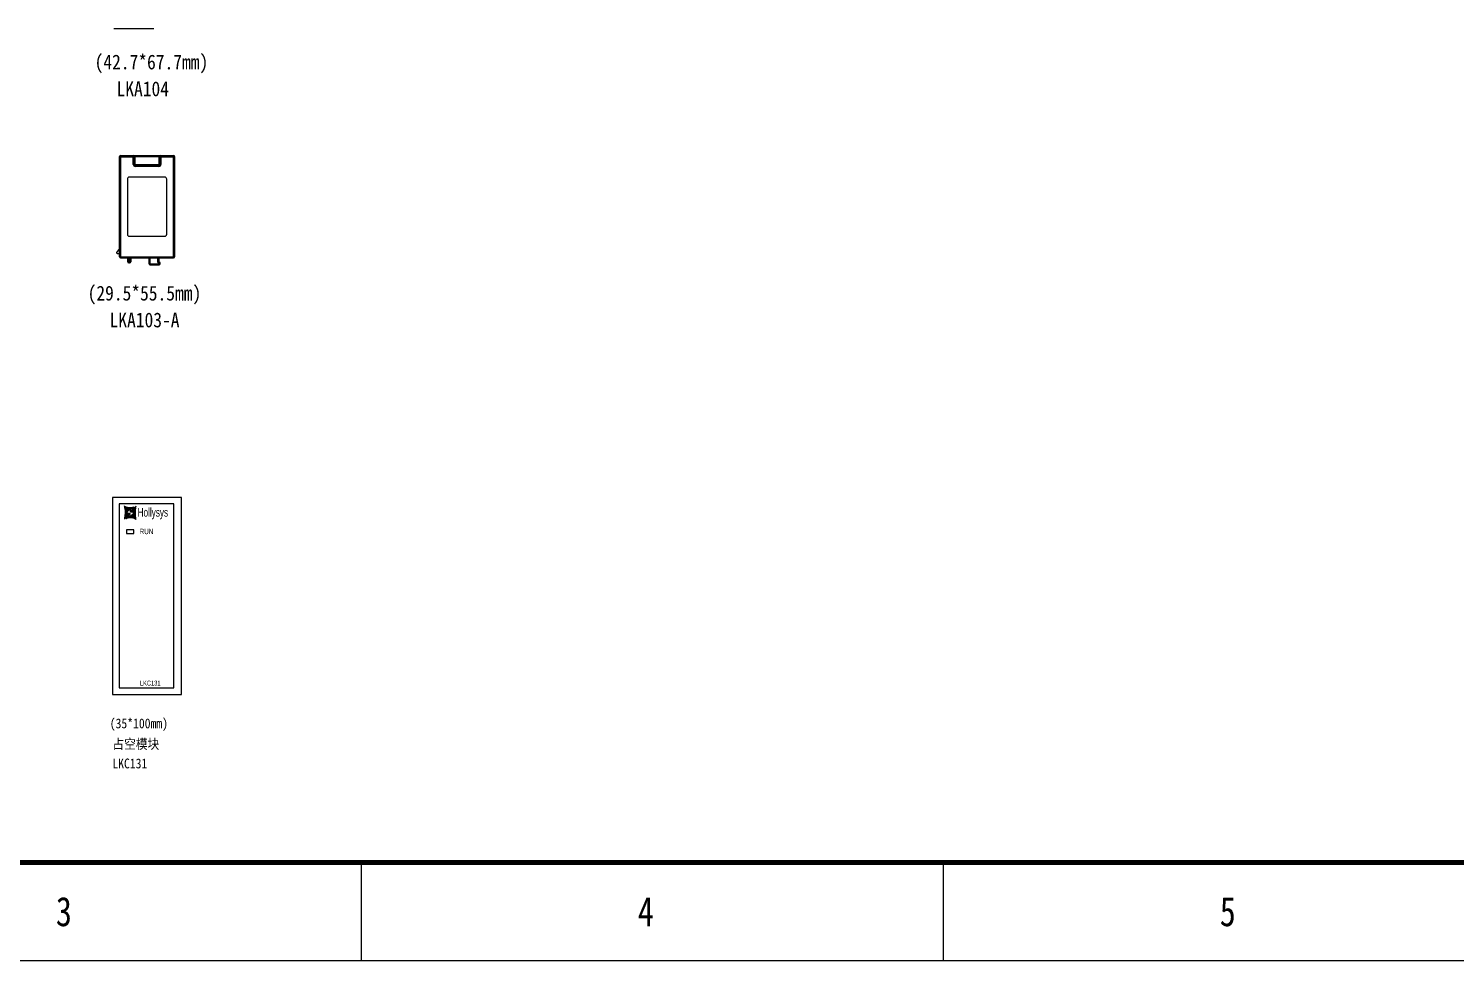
# Model space of a CAD drawing. Header units: millimetres. Extents: x 33157 to 59611, y -29750 to 1750.
# Drawn here: x 53823 to 54548, y -2598 to -2124 of the extents above; entities that cross this region are included whole.
import ezdxf

# ---------------------------------------------------------------- set-up
doc = ezdxf.new("R2010")
doc.units = ezdxf.units.MM
doc.layers.get('0').update_dxf_attribs({"lineweight": 18})
for name, color, linetype, lineweight in [('LKC248_DXF_CONTINUOUS_LINE', 7, 'Continuous', 18), ('LKC249_DXF_CONTINUOUS_LINE', 7, 'Continuous', 18), ('LKC272_DXF_CONTINUOUS_LINE', 7, 'Continuous', 18), ('LKC273_DXF_CONTINUOUS_LINE', 7, 'Continuous', 18), ('细实线', 7, 'Continuous', 20)]:
    doc.layers.add(name, color=color, linetype=linetype, lineweight=lineweight)
doc.styles.add('HZ', font='arial.ttf')
doc.styles.get("Standard").update_dxf_attribs({"font": ''})
doc.styles.add('STYLE1', font='')
doc.styles.get('Standard').set_extended_font_data('宋体')
doc.styles.get('STYLE1').set_extended_font_data('宋体')

# ---------------------------------------------------------------- blocks, each defined once
blk = doc.blocks.new('和利时横图框')
for p, q in [((50983.31, 269.31), (50983.31, 319.05)), ((51278.78, 269.31), (51278.78, 319.05))]:
    blk.add_line(p, q)
blk.add_lwpolyline([(50096.91, 269.31), (53051.59, 269.31), (53051.59, 2358.48), (50096.91, 2358.48)], close=True)
blk.add_lwpolyline([(50221.27, 319.05, 2.49, 2.49, 0), (53001.84, 319.05, 2.49, 2.49, 0), (53001.84, 2308.73, 2.49, 2.49, 0), (50221.27, 2308.73, 2.49, 2.49, 0)], format="xyseb", close=True)
at = {"width": 0.8}
for s, p in [('3', (50828.12, 286.72)), ('4', (51123.59, 286.72)), ('5', (51419.05, 286.72))]:
    blk.add_text(s, height=14.92, dxfattribs=at).set_placement(p)
at = {"style": 'HZ'}
for tag, p, height in [('北京和利时自动化驱动技术有限公司', (51649.92, 520.69), 24.79), ('图纸阶段', (52857.22, 518.92), 24.79), ('图纸名称', (52301.11, 424.67), 42.5), ('会签人', (51825.94, 376.93), 24)]:
    blk.add_attdef(tag, p, '', height=height, dxfattribs=at)
at = {"color": 3, "style": 'HZ'}
for tag, p, height in [('工程名称', (52244.96, 517.73), 28.33), ('设计人', (51828.2, 464.14), 24), ('设计时间', (52033.27, 464.54), 24), ('审核人', (51826.82, 419.74), 24), ('设计时间', (52033.27, 421.17), 24), ('图纸编号', (52420.84, 373.66), 24.79), ('批准人', (51828.28, 330.45), 24), ('设计时间', (52033.27, 331.46), 24)]:
    blk.add_attdef(tag, p, '', height=height, dxfattribs=at)
at = {"color": 0, "style": 'HZ'}
blk.add_attdef('页码', (52501.6, 331.93), '', height=20, dxfattribs=at)
blk = doc.blocks.new('*X60')
at = {"color": 0}
for p, q in [((55134.99, 368.65), (55136.4, 370.07)), ((55135.01, 368.53), (55137.27, 370.78)), ((55135.08, 368.45), (55138, 371.37)), ((55135.19, 368.4), (55137.98, 371.19)), ((55135.32, 368.38), (55137.95, 371.01)), ((55135.46, 368.37), (55137.92, 370.83)), ((55135.59, 368.35), (55137.89, 370.65)), ((55135.73, 368.33), (55137.86, 370.47)), ((55135.86, 368.32), (55137.83, 370.29)), ((55136, 368.3), (55137.81, 370.11)), ((55136.12, 368.27), (55137.78, 369.93)), ((55136.23, 368.23), (55137.75, 369.75)), ((55136.33, 368.18), (55137.72, 369.57)), ((55133.01, 365.16), (55133.08, 365.23)), ((55133.22, 365.22), (55133.53, 365.53)), ((55133.44, 365.28), (55133.99, 365.84)), ((55133.65, 365.35), (55134.45, 366.15)), ((55133.86, 365.41), (55134.91, 366.45)), ((55134.05, 365.45), (55135.37, 366.76)), ((55134.22, 365.46), (55135.82, 367.06)), ((55134.39, 365.48), (55137.66, 368.75)), ((55134.56, 365.5), (55137.66, 368.6)), ((55134.73, 365.51), (55137.66, 368.45)), ((55134.89, 365.53), (55137.66, 368.3)), ((55135.02, 368.84), (55135.53, 369.35)), ((55135.06, 365.54), (55137.66, 368.15)), ((55135.19, 365.52), (55137.66, 367.99)), ((55135.33, 365.51), (55137.66, 367.84)), ((55135.47, 365.5), (55137.67, 367.69)), ((55135.61, 365.49), (55137.67, 367.54)), ((55135.75, 365.48), (55137.67, 367.39)), ((55135.89, 365.46), (55137.67, 367.24)), ((55136.03, 365.45), (55137.67, 367.09)), ((55136.15, 365.42), (55137.67, 366.94)), ((55136.27, 365.39), (55137.69, 366.8)), ((55136.39, 365.36), (55137.71, 366.67)), ((55136.41, 368.11), (55137.69, 369.39)), ((55136.48, 368.02), (55137.66, 369.21)), ((55136.51, 365.32), (55137.73, 366.54)), ((55136.52, 367.91), (55137.66, 369.05)), ((55136.53, 367.77), (55137.66, 368.9)), ((55136.63, 365.29), (55137.75, 366.42)), ((55136.75, 365.26), (55137.78, 366.29)), ((55136.86, 365.22), (55137.8, 366.16)), ((55136.98, 365.19), (55137.82, 366.03)), ((55137.1, 365.16), (55137.84, 365.9)), ((55137.2, 365.1), (55137.86, 365.77)), ((55137.3, 365.05), (55137.88, 365.64)), ((55137.4, 365), (55137.91, 365.51)), ((55137.5, 364.95), (55137.93, 365.38)), ((55137.61, 364.9), (55137.95, 365.25)), ((55137.71, 364.85), (55137.97, 365.12)), ((55137.81, 364.8), (55137.99, 364.99)), ((55137.91, 364.75), (55138.02, 364.86)), ((55138.01, 364.7), (55138.04, 364.73))]:
    blk.add_line(p, q, dxfattribs=at)
blk = doc.blocks.new('*X61')
at = {"color": 0}
for p, q in [((55132.05, 371.48), (55132.09, 371.52)), ((55132.07, 371.35), (55132.19, 371.47)), ((55132.09, 371.22), (55132.29, 371.42)), ((55132.12, 371.09), (55132.39, 371.37)), ((55132.14, 370.96), (55132.49, 371.32)), ((55132.16, 370.83), (55132.6, 371.27)), ((55132.18, 370.7), (55132.7, 371.22)), ((55132.2, 370.57), (55132.8, 371.17)), ((55132.23, 370.44), (55132.9, 371.12)), ((55132.25, 370.32), (55133, 371.07)), ((55132.27, 370.19), (55133.12, 371.04)), ((55132.29, 370.06), (55133.24, 371)), ((55132.31, 369.93), (55133.36, 370.97)), ((55132.34, 369.8), (55133.48, 370.94)), ((55132.36, 369.67), (55133.59, 370.9)), ((55132.38, 369.54), (55133.71, 370.87)), ((55132.4, 369.41), (55133.83, 370.83)), ((55132.42, 369.27), (55133.95, 370.8)), ((55132.42, 369.12), (55134.08, 370.78)), ((55132.42, 368.97), (55134.22, 370.77)), ((55132.42, 368.82), (55134.35, 370.75)), ((55132.42, 368.67), (55134.49, 370.74)), ((55132.42, 368.52), (55134.63, 370.73)), ((55132.42, 368.37), (55134.77, 370.72)), ((55132.42, 368.21), (55134.91, 370.7)), ((55132.42, 367.91), (55135.22, 370.7)), ((55132.42, 368.06), (55135.05, 370.69)), ((55132.43, 367.46), (55135.72, 370.75)), ((55132.43, 367.61), (55135.55, 370.74)), ((55132.43, 367.76), (55135.38, 370.72)), ((55134.33, 369.21), (55135.89, 370.77)), ((55134.79, 369.51), (55136.06, 370.79)), ((55135.24, 369.82), (55136.25, 370.83)), ((55135.7, 370.13), (55136.47, 370.89)), ((55136.16, 370.43), (55136.68, 370.96)), ((55136.62, 370.74), (55136.9, 371.02)), ((55137.08, 371.05), (55137.11, 371.08)), ((55132.08, 364.84), (55135.02, 367.78)), ((55132.11, 365.02), (55134.91, 367.82)), ((55132.13, 365.2), (55134.78, 367.84)), ((55132.16, 365.38), (55134.65, 367.86)), ((55132.19, 365.56), (55134.51, 367.88)), ((55132.22, 365.74), (55134.38, 367.89)), ((55132.25, 365.92), (55134.24, 367.91)), ((55132.28, 366.1), (55134.11, 367.93)), ((55132.3, 366.28), (55133.98, 367.95)), ((55132.33, 366.46), (55133.87, 367.99)), ((55132.36, 366.64), (55133.77, 368.04)), ((55132.39, 366.82), (55133.68, 368.11)), ((55132.42, 367), (55133.62, 368.19)), ((55132.43, 367.31), (55133.56, 368.44)), ((55132.43, 367.16), (55133.57, 368.3)), ((55132.94, 365.55), (55135.08, 367.69)), ((55133.81, 366.27), (55135.1, 367.56)), ((55134.68, 366.98), (55135.04, 367.34))]:
    blk.add_line(p, q, dxfattribs=at)
blk = doc.blocks.new('LKC131')
at = {"layer": '细实线'}
for points in [[(55126.09, 375.77), (55126.09, 275.77), (55161.09, 275.77), (55161.09, 375.77)], [(55129.46, 372.54), (55129.46, 279.1), (55157.26, 279.1), (55157.26, 372.54)], [(55133.13, 359.42), (55133.13, 357.62), (55136.81, 357.62), (55136.81, 359.42)]]:
    blk.add_lwpolyline(points, close=True, dxfattribs=at)
at = {"color": 0}
for name in ['*X61', '*X60']:
    blk.add_blockref(name, (0, 0), dxfattribs=at)
at = {"color": 7, "linetype": 'Continuous', "style": 'HZ', "width": 0.67}
for s, height, p in [('Hollysys', 4.432, (55138.82, 366.09)), ('RUN', 2.737, (55139.86, 357.2)), ('LKC131', 2.488, (55139.94, 280.33))]:
    blk.add_text(s, height=height, dxfattribs=at).set_placement(p)

msp = doc.modelspace()

# ---------------------------------------------------------------- linework, layer by layer
at = {"layer": 'LKC248_DXF_CONTINUOUS_LINE', "color": 7, "linetype": 'Continuous'}
for p, q in [((53869.27, -2235.98), (53869.27, -2189.48)), ((53869.27, -2189.48), (53869.38, -2189.59)), ((53869.38, -2189.59), (53869.38, -2240.38)), ((53869.38, -2189.59), (53876.72, -2189.59)), ((53869.77, -2188.98), (53869.88, -2189.09)), ((53869.77, -2188.98), (53896.77, -2188.98)), ((53869.88, -2240.88), (53869.88, -2189.09)), ((53876.22, -2189.09), (53869.88, -2189.09)), ((53876.22, -2189.09), (53876.26, -2189.06)), ((53876.22, -2193.53), (53876.22, -2189.09)), ((53876.22, -2193.53), (53876.72, -2193.53)), ((53876.72, -2189.59), (53876.76, -2189.56)), ((53876.72, -2193.53), (53876.72, -2189.59)), ((53876.72, -2193.53), (53876.76, -2193.49)), ((53876.76, -2193.49), (53876.76, -2189.56)), ((53876.76, -2193.49), (53889.77, -2193.49)), ((53877.22, -2194.03), (53877.26, -2193.99)), ((53877.22, -2194.53), (53877.22, -2194.03)), ((53889.31, -2194.03), (53877.22, -2194.03)), ((53889.31, -2194.53), (53877.22, -2194.53)), ((53877.26, -2193.99), (53877.26, -2189.04)), ((53877.26, -2189.04), (53889.28, -2189.04)), ((53877.26, -2189.54), (53889.28, -2189.54)), ((53889.28, -2193.99), (53877.26, -2193.99)), ((53889.28, -2189.04), (53889.28, -2193.99)), ((53889.31, -2194.03), (53889.28, -2193.99)), ((53889.31, -2194.53), (53889.31, -2194.03)), ((53889.77, -2189.56), (53889.77, -2193.49)), ((53889.77, -2189.56), (53889.81, -2189.59)), ((53889.81, -2193.53), (53889.77, -2193.49)), ((53889.81, -2189.59), (53889.81, -2193.53)), ((53889.81, -2189.59), (53897.16, -2189.59)), ((53890.31, -2193.53), (53889.81, -2193.53)), ((53890.27, -2189.06), (53890.31, -2189.09)), ((53890.31, -2189.09), (53890.31, -2193.53)), ((53896.66, -2189.09), (53890.31, -2189.09)), ((53896.77, -2188.98), (53896.66, -2189.09)), ((53896.66, -2240.88), (53896.66, -2189.09)), ((53897.27, -2189.48), (53897.16, -2189.59)), ((53897.16, -2240.38), (53897.16, -2189.59)), ((53897.27, -2189.48), (53897.27, -2240.48)), ((53873.27, -2200.98), (53873.27, -2228.98)), ((53892.27, -2199.98), (53874.27, -2199.98)), ((53893.27, -2228.98), (53893.27, -2200.98)), ((53874.27, -2229.98), (53892.27, -2229.98)), ((53869.27, -2235.98), (53869.33, -2236.01)), ((53869.33, -2238.83), (53869.33, -2236.01)), ((53869.27, -2238.83), (53869.33, -2238.83)), ((53869.27, -2240.48), (53869.27, -2238.83)), ((53869.27, -2240.48), (53869.38, -2240.38)), ((53869.38, -2240.38), (53897.16, -2240.38)), ((53869.77, -2240.98), (53869.88, -2240.88)), ((53873.07, -2240.98), (53869.77, -2240.98)), ((53869.88, -2240.88), (53896.66, -2240.88)), ((53876.67, -2240.93), (53873.07, -2240.93)), ((53873.07, -2240.98), (53873.07, -2240.93)), ((53876.67, -2240.98), (53876.67, -2240.93)), ((53884.27, -2240.98), (53876.67, -2240.98)), ((53884.27, -2240.98), (53884.33, -2240.92)), ((53884.27, -2243.98), (53884.27, -2240.98)), ((53884.27, -2243.98), (53884.33, -2243.92)), ((53884.33, -2240.92), (53884.33, -2243.92)), ((53884.33, -2243.92), (53889.81, -2243.92)), ((53884.77, -2244.48), (53884.83, -2244.42)), ((53884.77, -2244.48), (53889.37, -2244.48)), ((53884.83, -2240.91), (53888.81, -2240.91)), ((53884.83, -2244.42), (53884.83, -2240.91)), ((53889.31, -2244.42), (53884.83, -2244.42)), ((53888.81, -2243.35), (53888.81, -2240.91)), ((53889.31, -2243.35), (53888.81, -2243.35)), ((53889.37, -2240.98), (53889.31, -2240.92)), ((53889.31, -2243.35), (53889.31, -2240.92)), ((53889.37, -2243.28), (53889.31, -2243.35)), ((53889.31, -2243.35), (53889.31, -2244.42)), ((53889.31, -2244.42), (53889.37, -2244.48)), ((53889.37, -2240.98), (53896.77, -2240.98)), ((53889.37, -2243.28), (53889.37, -2240.98)), ((53889.87, -2243.28), (53889.37, -2243.28)), ((53889.87, -2243.28), (53889.81, -2243.35)), ((53889.81, -2243.35), (53889.81, -2243.92)), ((53889.81, -2243.92), (53889.87, -2243.98)), ((53889.87, -2243.98), (53889.87, -2243.28)), ((53896.77, -2240.98), (53896.66, -2240.88)), ((53897.27, -2240.48), (53897.16, -2240.38))]:
    msp.add_line(p, q, dxfattribs=at)
for centre, radius, start, end in [((53869.88, -2189.59), 0.5, 90.02384, 179.97616), ((53876.22, -2189.59), 0.5, 0.02404, 89.976), ((53877.22, -2193.53), 1, 179.99921, 270.00104), ((53876.26, -2189.56), 0.5, 0.02384, 89.97616), ((53877.22, -2193.53), 0.5, 179.97208, 270.02792), ((53877.26, -2193.49), 0.5, 180.02384, 269.97616), ((53889.27, -2193.49), 0.5, 270.02384, 359.97616), ((53889.31, -2193.53), 1, 269.99924, 0.00101), ((53889.31, -2193.53), 0.5, 269.9731, 0.0269), ((53890.28, -2189.56), 0.5, 90.02384, 179.97616), ((53890.31, -2189.59), 0.5, 90.024, 179.97596), ((53896.66, -2189.59), 0.5, 0.02384, 89.97616), ((53874.27, -2200.98), 1, 90, 180), ((53892.27, -2200.98), 1, 0, 90), ((53874.27, -2228.98), 1, 180, 270), ((53892.27, -2228.98), 1, 270, 360), ((53869.88, -2240.37), 0.5, 180.02384, 269.97616), ((53884.83, -2243.92), 0.5, 180.02384, 269.97616), ((53889.31, -2243.92), 0.5, 270.024, 359.97594), ((53896.66, -2240.37), 0.5, 270.02384, 359.97616)]:
    msp.add_arc(centre, radius, start, end, dxfattribs=at)
for centre, major_axis, ratio, start_param, end_param in [((53869.77, -2189.48), (-0.354, 0.354), 0.999695, 5.497939, 7.068431), ((53896.77, -2189.48), (0.354, 0.354), 0.999695, 5.497939, 7.068431), ((53869.77, -2240.48), (0.354, 0.354), 0.999695, 2.356347, 3.926839), ((53884.77, -2243.98), (0.354, 0.354), 0.999695, 2.356347, 3.926839), ((53884.83, -2240.92), (0.5, 0), 0.017455, 1.570796, 3.124139), ((53888.81, -2240.92), (0.5, 0), 0.017455, 0.017453, 1.570796), ((53888.81, -2243.35), (0.5, 0), 0.017455, 4.712389, 6.265732), ((53889.31, -2243.35), (0.5, 0), 0.017455, 4.712389, 6.265732), ((53889.37, -2243.98), (0.354, -0.354), 0.999695, 5.497939, 7.068431), ((53896.77, -2240.48), (0.354, -0.354), 0.999695, 5.497939, 7.068431)]:
    msp.add_ellipse(centre, major_axis=major_axis, ratio=ratio, start_param=start_param, end_param=end_param, dxfattribs=at)
for points, knots in [([(53876.26, -2189.06), (53876.26, -2189.06), (53876.27, -2189.06), (53876.28, -2189.05), (53876.31, -2189.05), (53876.34, -2189.05), (53876.38, -2189.05), (53876.46, -2189.05), (53876.57, -2189.05), (53876.71, -2189.04), (53876.88, -2189.04), (53877.07, -2189.04), (53877.19, -2189.04), (53877.26, -2189.04)], [0, 0, 0, 0, 10168.739835, 34517.546358, 72967.30962, 125196.469787, 190674.051711, 268832.505987, 460108.058388, 691891.483582, 955356.436048, 1240874.743366, 1537321.445151, 1537321.445151, 1537321.445151, 1537321.445151]), ([(53876.76, -2189.56), (53876.76, -2189.56), (53876.76, -2189.56), (53876.77, -2189.55), (53876.78, -2189.55), (53876.8, -2189.55), (53876.82, -2189.55), (53876.86, -2189.55), (53876.91, -2189.55), (53876.99, -2189.54), (53877.07, -2189.54), (53877.16, -2189.54), (53877.23, -2189.54), (53877.26, -2189.54)], [0, 0, 0, 0, 11097.236168, 35803.917544, 74423.769457, 126720.120186, 192200.366785, 270318.68939, 461415.277289, 692917.023287, 956062.296772, 1241247.174349, 1537341.463247, 1537341.463247, 1537341.463247, 1537341.463247]), ([(53889.28, -2189.04), (53889.34, -2189.04), (53889.47, -2189.04), (53889.65, -2189.04), (53889.82, -2189.04), (53889.97, -2189.05), (53890.08, -2189.05), (53890.15, -2189.05), (53890.19, -2189.05), (53890.22, -2189.05), (53890.25, -2189.05), (53890.26, -2189.06), (53890.27, -2189.06), (53890.27, -2189.06)], [0, 0, 0, 0, 296518.196961, 582105.36032, 845633.850996, 1077473.178392, 1268794.862495, 1346972.164987, 1412465.535964, 1464707.291142, 1503166.328704, 1527521.009572, 1537692.200415, 1537692.200415, 1537692.200415, 1537692.200415]), ([(53889.28, -2189.54), (53889.31, -2189.54), (53889.37, -2189.54), (53889.46, -2189.54), (53889.55, -2189.54), (53889.62, -2189.55), (53889.68, -2189.55), (53889.71, -2189.55), (53889.73, -2189.55), (53889.75, -2189.55), (53889.76, -2189.55), (53889.77, -2189.56), (53889.77, -2189.56), (53889.77, -2189.56)], [0, 0, 0, 0, 296162.339293, 581412.759991, 844618.511459, 1076173.462602, 1267313.969767, 1345450.246053, 1410945.541613, 1463253.911444, 1501882.63954, 1526594.999634, 1537694.785475, 1537694.785475, 1537694.785475, 1537694.785475])]:
    msp.add_open_spline(points, degree=3, knots=knots, dxfattribs=at)
at = {"layer": 'LKC249_DXF_CONTINUOUS_LINE', "color": 7, "linetype": 'Continuous'}
for p, q in [((53869.33, -2236.27), (53867.77, -2238.23)), ((53867.77, -2238.23), (53867.77, -2238.48)), ((53868.02, -2238.73), (53869.33, -2238.73)), ((53873.42, -2242.93), (53873.42, -2240.93)), ((53873.42, -2242.93), (53874.97, -2242.93)), ((53873.82, -2242.93), (53873.82, -2240.93)), ((53874.47, -2243.43), (53873.92, -2243.43)), ((53874.01, -2242.93), (53874.01, -2240.93)), ((53874.6, -2242.93), (53874.6, -2240.93)), ((53874.97, -2240.93), (53874.97, -2242.93))]:
    msp.add_line(p, q, dxfattribs=at)
for centre, radius, start, end in [((53868.02, -2238.48), 0.25, 180, 270), ((53873.92, -2242.93), 0.5, 179.99918, 270.00033), ((53874.12, -2242.97), 0.462, 270.03295, 287.96709), ((53874.47, -2242.93), 0.5, 270, 0)]:
    msp.add_arc(centre, radius, start, end, dxfattribs=at)
for points, knots in [([(53873.92, -2243.43), (53873.91, -2243.43), (53873.9, -2243.43), (53873.89, -2243.41), (53873.87, -2243.39), (53873.86, -2243.35), (53873.84, -2243.28), (53873.83, -2243.21), (53873.82, -2243.12), (53873.82, -2243.03), (53873.82, -2242.97), (53873.82, -2242.93)], [0, 0, 0, 0, 53942.637402, 91320.816422, 137485.971445, 257323.809241, 412461.460185, 598412.016215, 808828.150012, 1036268.297145, 1272327.309709, 1272327.309709, 1272327.309709, 1272327.309709]), ([(53874.01, -2242.93), (53874.01, -2242.97), (53874.01, -2243.03), (53874.02, -2243.12), (53874.03, -2243.21), (53874.04, -2243.28), (53874.06, -2243.35), (53874.07, -2243.39), (53874.08, -2243.41), (53874.1, -2243.43), (53874.11, -2243.43), (53874.12, -2243.43)], [0, 0, 0, 0, 236057.897402, 463496.126923, 673911.42085, 859861.458105, 1014999.314295, 1134837.608759, 1181003.894575, 1218383.098863, 1272327.722037, 1272327.722037, 1272327.722037, 1272327.722037]), ([(53874.26, -2243.41), (53874.31, -2243.4), (53874.4, -2243.35), (53874.51, -2243.23), (53874.58, -2243.09), (53874.6, -2242.99), (53874.6, -2242.93)], [0, 0, 0, 0, 149645.529108, 301193.365279, 454618.874863, 609225.114198, 609225.114198, 609225.114198, 609225.114198])]:
    msp.add_open_spline(points, degree=3, knots=knots, dxfattribs=at)
at = {"layer": 'LKC272_DXF_CONTINUOUS_LINE', "color": 7, "linetype": 'Continuous'}
msp.add_line((53866.47, -2124.5), (53876.47, -2124.5), dxfattribs=at)
at = {"layer": 'LKC273_DXF_CONTINUOUS_LINE', "color": 7, "linetype": 'Continuous'}
msp.add_line((53876.67, -2124.5), (53886.67, -2124.5), dxfattribs=at)

# ---------------------------------------------------------------- block references
at = {"layer": '细实线'}
for name, p in [('和利时横图框', (3008.87, -2867.09)), ('LKC131', (-1260.33, -2738.48))]:
    msp.add_blockref(name, p, dxfattribs=at)

# ---------------------------------------------------------------- texts
at = {"color": 0, "style": 'STYLE1', "width": 0.87}
for s, height, p in [('(42.7*67.7mm)', 7.5, (53856.63, -2145.24)), ('LKA104', 7.5, (53867.77, -2158.85)), ('(29.5*55.5mm)', 7.5, (53853.08, -2262.63)), ('LKA103-A', 7.5, (53864.23, -2276.24)), ('(35*100mm)', 5, (53864.32, -2479.89)), ('占空模块', 5, (53865.71, -2490.32)), ('LKC131', 5, (53865.64, -2500.22))]:
    msp.add_text(s, height=height, dxfattribs=at).set_placement(p)

doc.saveas('drawing.dxf')
